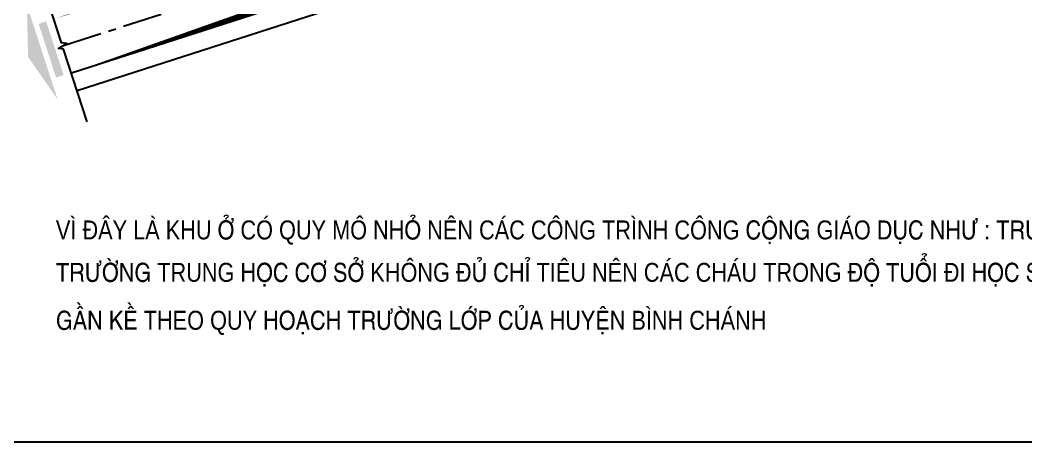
# Model space of a CAD drawing. Extents: x 597626 to 599942, y 1182063 to 1183198.
# Drawn here: x 598142.8 to 598461.2, y 1182062.6 to 1182196.2 of the extents above; entities that cross this region are included whole.
import ezdxf

# ---------------------------------------------------------------- set-up
doc = ezdxf.new("R2010")
doc.units = 0
doc.header["$MEASUREMENT"] = 0
doc.linetypes.add('CENTER', pattern=[2, 1.25, -0.25, 0.25, -0.25])
doc.linetypes.add('DASHED', pattern=[19.05, 12.7, -6.35])
doc.layers.get('0').update_dxf_attribs({"linetype": 'CONTINUOUS'})
for name, color, linetype in [('DTEXT', 7, 'CONTINUOUS'), ('DUONG', 252, 'DASHED'), ('NET-LENGOAI', 5, 'CONTINUOUS'), ('NET-LETRONG', 6, 'CONTINUOUS'), ('NET-TIM', 2, 'CENTER')]:
    doc.layers.add(name, color=color, linetype=linetype)
doc.styles.add('VHELC-R', font='VHELVCN.TTF')

msp = doc.modelspace()

# ---------------------------------------------------------------- linework, layer by layer
at = {"color": 0}
msp.add_lwpolyline([(598164.044, 1182163.997), (598156.554, 1182187), (598154.926, 1182187.244), (598157.533, 1182188.752), (598155.904, 1182188.996), (598148.225, 1182212.58)], dxfattribs=at)
at = {"layer": 'DUONG', "linetype": 'CONTINUOUS', "ltscale": 50, "const_width": 18, "flags": 128}
msp.add_lwpolyline([(598156.231, 1182188.056), (598249.814, 1182218.19), (598328.328, 1182243.472), (598501.576, 1182299.258), (598641.879, 1182344.437), (598755.591, 1182381.052)], close=True, dxfattribs=at)
at = {"layer": 'DUONG', "linetype": 'CONTINUOUS', "ltscale": 50}
for points in [[(598144.912, 1182201.001), (598145.287, 1182184.55), (598154.67, 1182171.032)], [(598148.62, 1182195.015), (598151.007, 1182195.792), (598154.158, 1182178.009), (598156.544, 1182178.786)]]:
    msp.add_solid(points, dxfattribs=at)
at = {"layer": 'NET-LENGOAI', "linetype": 'CONTINUOUS', "ltscale": 20, "flags": 128}
msp.add_lwpolyline([(598158.999, 1182179.492), (598176.77, 1182185.214), (598714.629, 1182358.407, -0.6449235), (598726.869, 1182344.913), (598720.229, 1182329.588), (598699.988, 1182284.689), (598685.916, 1182253.916), (598681.159, 1182243.559)], format="xyb", dxfattribs=at)
at = {"layer": 'NET-LETRONG', "color": 6, "linetype": 'CONTINUOUS', "flags": 128}
msp.add_lwpolyline([(599625.614, 1183198.16), (597626.432, 1183198.16), (597626.432, 1182062.65), (599625.614, 1182062.65)], close=True, dxfattribs=at)
at = {"layer": 'NET-LETRONG', "linetype": 'CONTINUOUS', "ltscale": 20}
msp.add_lwpolyline([(598673.889, 1182246.899), (598678.644, 1182257.249), (598692.704, 1182287.997), (598696.171, 1182295.687), (598719.912, 1182348.35), (598716.126, 1182352.586), (598160.857, 1182173.787)], dxfattribs=at)
at = {"layer": 'NET-TIM', "ltscale": 10, "flags": 128}
msp.add_lwpolyline([(598156.452, 1182188.127), (598755.591, 1182381.052)], dxfattribs=at)

# ---------------------------------------------------------------- texts
at = {"layer": 'DTEXT', "style": 'VHELC-R'}
for s, p in [('VÌ ÑAÂY LAØ KHU ÔÛ COÙ QUY MOÂ NHOÛ NEÂN CAÙC COÂNG TRÌNH COÂNG COÄNG GIAÙO DUÏC NHÖ : TRÖÔØNG MAÀM NON , TRÖÔØNG TIEÅU HOÏC ', (598154.103, 1182126.761)), ('TRÖÔØNG TRUNG HOÏC CÔ SÔÛ KHOÂNG ÑUÛ CHÆ TIEÂU NEÂN CAÙC CHAÙU TRONG ÑOÄ TUOÅI ÑI HOÏC SEÕ HOÏC ÔÛ CAÙC TRÖÔØNG ÔÛ CAÙC ÑÔN VÒ ÔÛ', (598154.103, 1182113.33)), ('GAÀN KEÀ THEO QUY HOAÏCH TRÖÔØNG LÔÙP CUÛA HUYEÄN BÌNH CHAÙNH', (598154.103, 1182098.158))]:
    msp.add_text(s, height=6, dxfattribs=at).set_placement(p)

doc.saveas('drawing.dxf')
